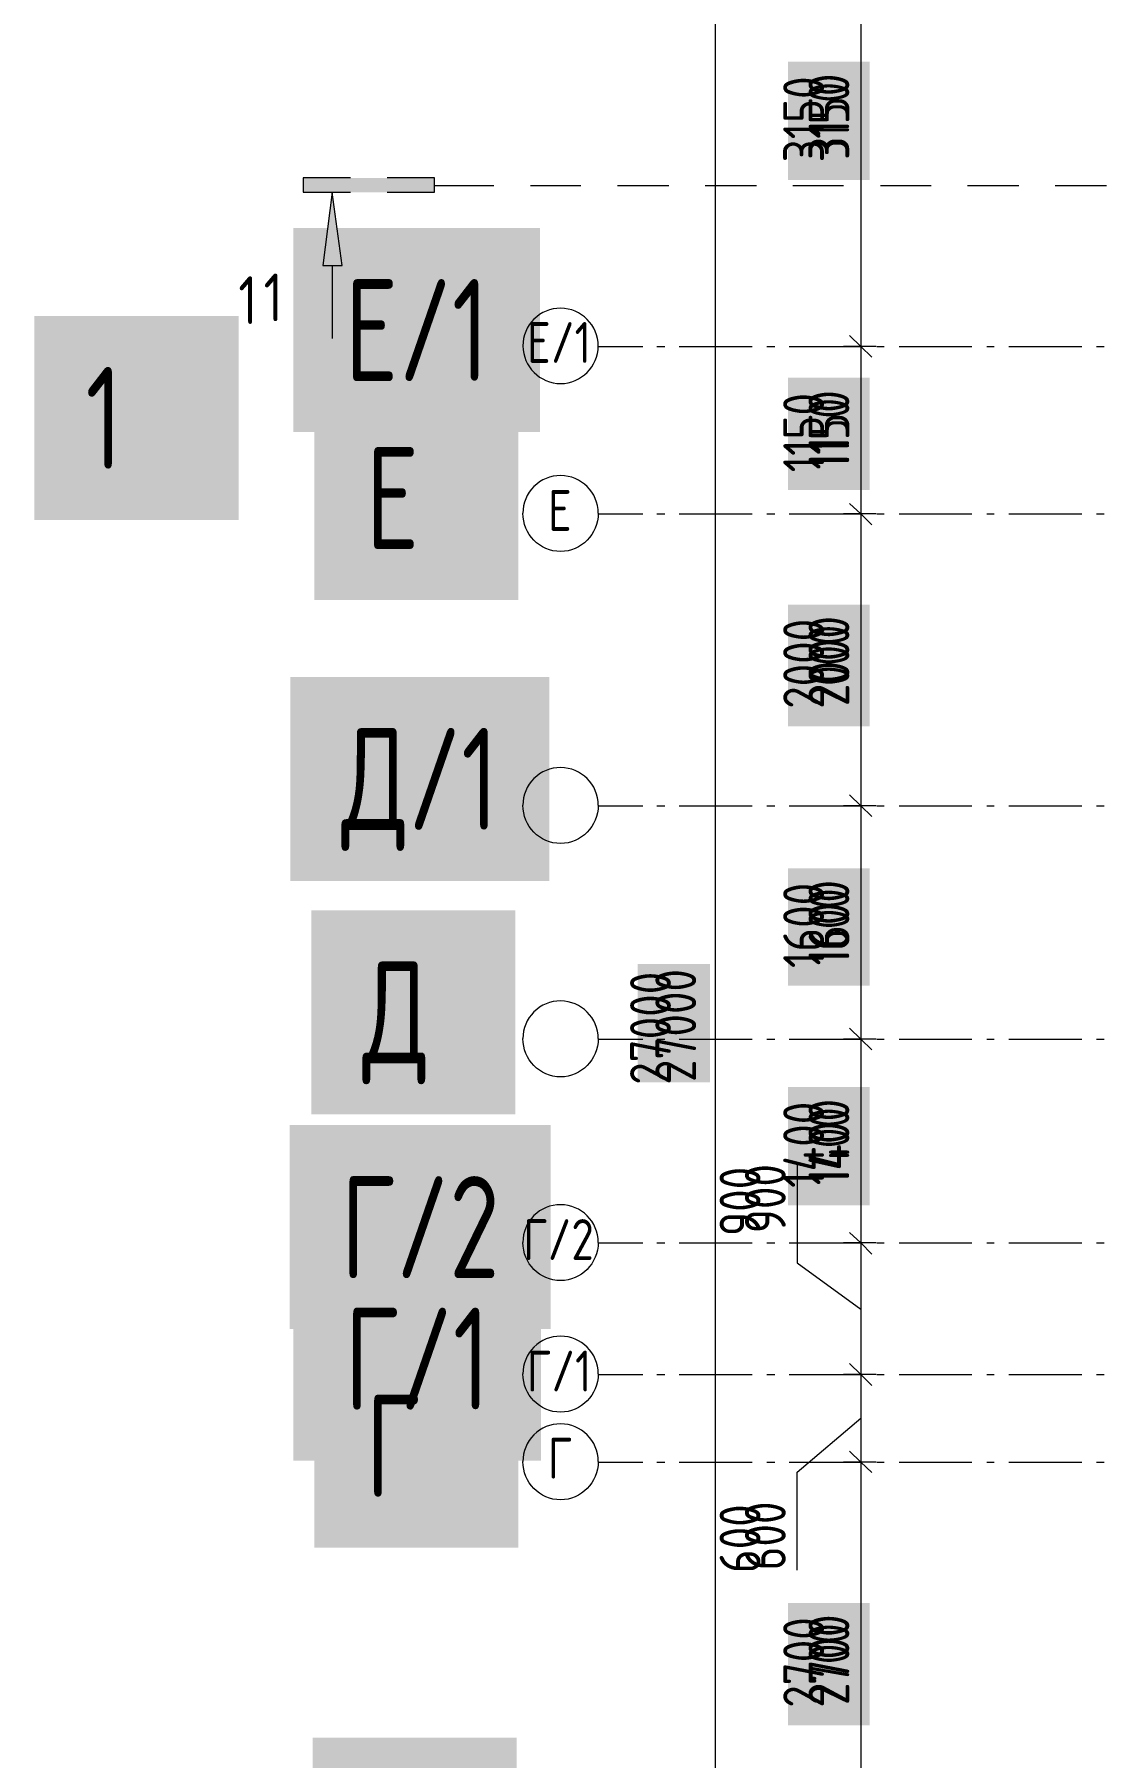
# Model space of a CAD drawing. Header units: millimetres. Extents: x -164500 to 426394, y -23753 to 102118.
# Drawn here: x -164500 to -157145, y 9043 to 20866 of the extents above; entities that cross this region are included whole.
import ezdxf

# ---------------------------------------------------------------- set-up
doc = ezdxf.new("R2010")
doc.units = ezdxf.units.MM
doc.layers.add('PDF _Геометрия', color=7, linetype='Continuous', true_color=0x1f1f1f)
doc.layers.add('PDF _Сплошная заливка', color=7, linetype='Continuous', true_color=0xffffff)
doc.layers.add('PDF _Текст', color=7, linetype='Continuous')
doc.styles.get("Standard").update_dxf_attribs({"font": 'ГОСТ тип А.ttf'})
doc.styles.add('СПДС', font='ГОСТ тип А.ttf', dxfattribs={"width": 0.9})
doc.linetypes.add('зигзаг', pattern='A,0.00254,-5.08,[131,ltypeshp.shx,S=5.08,R=0,X=-5.08,Y=0],-10.16,[131,ltypeshp.shx,S=5.08,R=180,X=5.08,Y=0],-5.08', length=20.32254)

msp = doc.modelspace()

# ---------------------------------------------------------------- hatches: boundary and pattern name
at = {"layer": 'PDF _Сплошная заливка', "linetype": 'зигзаг', "transparency": 33554559}
msp.add_hatch(color=7, dxfattribs=at).paths.add_polyline_path([(-162389.858, 19313.679), (-162394.095, 19313.679), (-162394.095, 19343.333), (-162398.331, 19343.333), (-162398.331, 19377.224), (-162402.568, 19377.224), (-162402.568, 19406.878), (-162406.804, 19406.878), (-162406.804, 19440.769), (-162411.04, 19440.769), (-162411.04, 19470.423), (-162415.277, 19470.423), (-162415.277, 19504.314), (-162419.513, 19504.314), (-162419.513, 19533.968), (-162423.749, 19533.968), (-162423.749, 19563.623), (-162427.986, 19563.623), (-162427.986, 19597.514), (-162432.222, 19597.514), (-162432.222, 19627.168), (-162436.458, 19627.168), (-162436.458, 19661.059), (-162440.695, 19661.059), (-162440.695, 19690.713), (-162444.931, 19690.713), (-162444.931, 19724.604), (-162449.167, 19724.604), (-162449.167, 19754.258), (-162453.404, 19754.258), (-162453.404, 19783.913), (-162457.64, 19783.913), (-162461.876, 19754.258), (-162516.949, 19313.679), (-162521.185, 19284.024), (-162389.858, 19279.788)])

# ---------------------------------------------------------------- linework, layer by layer
at = {"layer": 'PDF _Геометрия', "color": 7, "lineweight": 9}
for points in [[(-159831.107, 27701.639), (-159831.107, 445.005)], [(-158831.33, 27701.639), (-158831.33, 22728.171), (-158831.33, 21880.903), (-158831.33, 18724.827), (-158831.33, 17576.778), (-158831.33, 15572.987), (-158831.33, 13971.65), (-158831.33, 12573.656), (-158831.33, 11671.315), (-158831.33, 11069.754), (-158831.33, 8371.204), (-158831.33, 4164.515), (-158831.33, 445.005)], [(-162330.55, 19881.349), (-162656.748, 19881.349), (-162656.748, 19783.913), (-162330.55, 19783.913)], [(-162080.605, 19783.913), (-161754.407, 19783.913), (-161754.407, 19881.349), (-162080.605, 19881.349)], [(-162457.64, 19279.788), (-162457.64, 18779.899)], [(-160631.776, 18724.827), (-160326.759, 18724.827)], [(-160229.323, 18724.827), (-160174.251, 18724.827)], [(-160076.815, 18724.827), (-159576.926, 18724.827)], [(-159475.254, 18724.827), (-159420.182, 18724.827)], [(-159322.746, 18724.827), (-158822.857, 18724.827)], [(-158725.421, 18724.827), (-158831.33, 18724.827), (-158949.948, 18724.827)], [(-158721.185, 18724.827), (-158670.349, 18724.827)], [(-158568.677, 18724.827), (-158068.788, 18724.827)], [(-157967.116, 18724.827), (-157916.28, 18724.827)], [(-157814.608, 18724.827), (-157314.719, 18724.827)], [(-157213.047, 18724.827), (-157162.211, 18724.827)], [(-160631.776, 17576.778), (-160326.759, 17576.778)], [(-160229.323, 17576.778), (-160174.251, 17576.778)], [(-160076.815, 17576.778), (-159576.926, 17576.778)], [(-159475.254, 17576.778), (-159420.182, 17576.778)], [(-159322.746, 17576.778), (-158822.857, 17576.778)], [(-158725.421, 17576.778), (-158831.33, 17576.778), (-158949.948, 17576.778)], [(-158721.185, 17576.778), (-158670.349, 17576.778)], [(-158568.677, 17576.778), (-158068.788, 17576.778)], [(-157967.116, 17576.778), (-157916.28, 17576.778)], [(-157814.608, 17576.778), (-157314.719, 17576.778)], [(-157213.047, 17576.778), (-157162.211, 17576.778)], [(-160631.776, 15572.987), (-160326.759, 15572.987)], [(-160229.323, 15572.987), (-160174.251, 15572.987)], [(-160076.815, 15572.987), (-159576.926, 15572.987)], [(-159475.254, 15572.987), (-159420.182, 15572.987)], [(-159322.746, 15572.987), (-158822.857, 15572.987)], [(-158725.421, 15572.987), (-158831.33, 15572.987), (-158949.948, 15572.987)], [(-158721.185, 15572.987), (-158670.349, 15572.987)], [(-158568.677, 15572.987), (-158068.788, 15572.987)], [(-157967.116, 15572.987), (-157916.28, 15572.987)], [(-157814.608, 15572.987), (-157314.719, 15572.987)], [(-157213.047, 15572.987), (-157162.211, 15572.987)], [(-160631.776, 13971.65), (-160326.759, 13971.65)], [(-160229.323, 13971.65), (-160174.251, 13971.65)], [(-160076.815, 13971.65), (-159576.926, 13971.65)], [(-159475.254, 13971.65), (-159420.182, 13971.65)], [(-159322.746, 13971.65), (-158822.857, 13971.65)], [(-158725.421, 13971.65), (-158831.33, 13971.65), (-158949.948, 13971.65)], [(-158721.185, 13971.65), (-158670.349, 13971.65)], [(-158568.677, 13971.65), (-158068.788, 13971.65)], [(-157967.116, 13971.65), (-157916.28, 13971.65)], [(-157814.608, 13971.65), (-157314.719, 13971.65)], [(-157213.047, 13971.65), (-157162.211, 13971.65)], [(-159267.673, 13115.908), (-159267.673, 12438.093), (-158831.33, 12120.368)], [(-160631.776, 12573.656), (-160326.759, 12573.656)], [(-160229.323, 12573.656), (-160174.251, 12573.656)], [(-160076.815, 12573.656), (-159576.926, 12573.656)], [(-159475.254, 12573.656), (-159420.182, 12573.656)], [(-159322.746, 12573.656), (-158822.857, 12573.656)], [(-158725.421, 12573.656), (-158831.33, 12573.656), (-158949.948, 12573.656)], [(-158721.185, 12573.656), (-158670.349, 12573.656)], [(-158568.677, 12573.656), (-158068.788, 12573.656)], [(-157967.116, 12573.656), (-157916.28, 12573.656)], [(-157814.608, 12573.656), (-157314.719, 12573.656)], [(-157213.047, 12573.656), (-157162.211, 12573.656)], [(-160631.776, 11671.315), (-160326.759, 11671.315)], [(-160229.323, 11671.315), (-160174.251, 11671.315)], [(-160076.815, 11671.315), (-159576.926, 11671.315)], [(-159475.254, 11671.315), (-159420.182, 11671.315)], [(-159322.746, 11671.315), (-158822.857, 11671.315)], [(-158725.421, 11671.315), (-158831.33, 11671.315), (-158949.948, 11671.315)], [(-158721.185, 11671.315), (-158670.349, 11671.315)], [(-158568.677, 11671.315), (-158068.788, 11671.315)], [(-157967.116, 11671.315), (-157916.28, 11671.315)], [(-157814.608, 11671.315), (-157314.719, 11671.315)], [(-157213.047, 11671.315), (-157162.211, 11671.315)], [(-159267.673, 10328.394), (-159267.673, 11001.973), (-158831.33, 11370.535)], [(-160631.776, 11069.754), (-160326.759, 11069.754)], [(-160229.323, 11069.754), (-160174.251, 11069.754)], [(-160076.815, 11069.754), (-159576.926, 11069.754)], [(-159475.254, 11069.754), (-159420.182, 11069.754)], [(-159322.746, 11069.754), (-158822.857, 11069.754)], [(-158725.421, 11069.754), (-158831.33, 11069.754), (-158949.948, 11069.754)], [(-158721.185, 11069.754), (-158670.349, 11069.754)], [(-158568.677, 11069.754), (-158068.788, 11069.754)], [(-157967.116, 11069.754), (-157916.28, 11069.754)], [(-157814.608, 11069.754), (-157314.719, 11069.754)], [(-157213.047, 11069.754), (-157162.211, 11069.754)]]:
    msp.add_lwpolyline(points, dxfattribs=at)
msp.add_lwpolyline([(-162389.858, 19279.788), (-162457.64, 19783.913), (-162521.185, 19279.788)], close=True, dxfattribs=at)
at = {"layer": 'PDF _Геометрия', "color": 8, "lineweight": 9, "true_color": 0x808080}
for points in [[(-161754.407, 19830.513), (-161347.718, 19830.513)], [(-161097.774, 19830.513), (-160750.394, 19830.513)], [(-160500.449, 19830.513), (-160148.833, 19830.513)], [(-159898.889, 19830.513), (-159547.272, 19830.513)], [(-159297.328, 19830.513), (-158949.948, 19830.513)], [(-158695.767, 19830.513), (-158348.387, 19830.513)], [(-158098.443, 19830.513), (-157746.826, 19830.513)], [(-157496.882, 19830.513), (-157145.265, 19830.513)]]:
    msp.add_lwpolyline(points, dxfattribs=at)
at = {"layer": 'PDF _Геометрия', "color": 7, "lineweight": 9}
msp.add_lwpolyline([(-160890.193, 18987.48, 0.418032787), (-161148.61, 18729.063, 0.411898555), (-160890.193, 18470.646, 0.405737705), (-160631.776, 18729.063, 0.411898555)], format="xyb", close=True, dxfattribs=at)
at = {"layer": 'PDF _Геометрия', "color": 7, "lineweight": 18}
for points in [[(-158755.076, 18652.809), (-158831.33, 18724.827), (-158907.584, 18801.081)], [(-158755.076, 17500.524), (-158831.33, 17576.778), (-158907.584, 17648.796)], [(-158755.076, 15500.97), (-158831.33, 15572.987), (-158907.584, 15649.242)], [(-158755.076, 13899.632), (-158831.33, 13971.65), (-158907.584, 14047.904)], [(-158755.076, 12497.402), (-158831.33, 12573.656), (-158907.584, 12645.674)], [(-158755.076, 11595.061), (-158831.33, 11671.315), (-158907.584, 11747.569)], [(-158755.076, 10997.737), (-158831.33, 11069.754), (-158907.584, 11146.009)]]:
    msp.add_lwpolyline(points, dxfattribs=at)
at = {"layer": 'PDF _Геометрия', "color": 7, "lineweight": 9}
for points in [[(-160631.776, 17581.014, 0.411898555), (-160890.193, 17839.431, 0.418032787), (-161148.61, 17581.014)], [(-160631.776, 15577.224, 0.411898555), (-160890.193, 15835.641, 0.418032787), (-161148.61, 15577.224)], [(-160631.776, 13975.886, 0.411898555), (-160890.193, 14234.303, 0.418032787), (-161148.61, 13975.886)], [(-160631.776, 12577.893, 0.411898555), (-160890.193, 12836.31, 0.418032787), (-161148.61, 12577.893)], [(-160631.776, 11675.552, 0.411898555), (-160890.193, 11933.968, 0.418032787), (-161148.61, 11675.552)], [(-160631.776, 11073.991, 0.411898555), (-160890.193, 11332.408, 0.418032787), (-161148.61, 11073.991)]]:
    msp.add_lwpolyline(points, format="xyb", dxfattribs=at)
at = {"layer": 'PDF _Геометрия', "color": 7, "linetype": 'зигзаг', "lineweight": 9}
for points in [[(-160890.193, 17318.361), (-161034.229, 17318.361), (-161148.61, 17436.979), (-161148.61, 17581.014)], [(-160631.776, 17581.014), (-160631.776, 17436.979), (-160750.394, 17318.361), (-160890.193, 17318.361)], [(-160890.193, 15314.571), (-161034.229, 15314.571), (-161148.61, 15433.188), (-161148.61, 15577.224)], [(-160631.776, 15577.224), (-160631.776, 15433.188), (-160750.394, 15314.571), (-160890.193, 15314.571)], [(-160890.193, 13713.233), (-161034.229, 13713.233), (-161148.61, 13831.85), (-161148.61, 13975.886)], [(-160631.776, 13975.886), (-160631.776, 13831.85), (-160750.394, 13713.233), (-160890.193, 13713.233)], [(-160890.193, 12315.239), (-161034.229, 12315.239), (-161148.61, 12433.857), (-161148.61, 12577.893)], [(-160631.776, 12577.893), (-160631.776, 12433.857), (-160750.394, 12315.239), (-160890.193, 12315.239)], [(-160890.193, 11412.898), (-161034.229, 11412.898), (-161148.61, 11531.516), (-161148.61, 11675.552)], [(-160631.776, 11675.552), (-160631.776, 11531.516), (-160750.394, 11412.898), (-160890.193, 11412.898)], [(-160890.193, 10811.338), (-161034.229, 10811.338), (-161148.61, 10929.955), (-161148.61, 11073.991)], [(-160631.776, 11073.991), (-160631.776, 10929.955), (-160750.394, 10811.338), (-160890.193, 10811.338)]]:
    msp.add_open_spline(points, degree=3, dxfattribs=at)
at = {"layer": 'PDF _Сплошная заливка', "color": 7, "linetype": 'зигзаг', "lineweight": 9, "transparency": 33554559}
msp.add_solid([(-162656.748, 19881.349), (-162656.748, 19783.913), (-161754.407, 19881.349), (-161754.407, 19783.913)], dxfattribs=at)
at = {"layer": 'PDF _Сплошная заливка', "linetype": 'зигзаг', "lineweight": 9, "transparency": 33554559}
msp.add_solid([(-160360.65, 14488.484), (-160360.65, 13675.106), (-159864.998, 14488.484), (-159864.998, 13675.106)], dxfattribs=at)

# ---------------------------------------------------------------- texts
at = {"linetype": 'зигзаг', "char_height": 279.8266, "attachment_point": 4, "rotation": 90, "style": 'СПДС', "bg_fill": 1, "box_fill_scale": 1.5, "bg_fill_color": 7, "bg_fill_true_color": 16777215, "bg_fill_transparency": 0}
for s, insert in [('3150', (-159049.603, 20007.635)), ('1150', (-159049.603, 17880.894)), ('2000', (-159049.603, 16258.297)), ('1600', (-159049.603, 14478.953)), ('1400', (-159049.603, 12970.746)), ('2700', (-159049.603, 9403.669))]:
    msp.add_mtext(s, dxfattribs=dict(at, insert=insert))
at = {"linetype": 'зигзаг', "char_height": 700, "attachment_point": 4, "style": 'СПДС', "bg_fill": 1, "box_fill_scale": 1.5, "bg_fill_color": 7, "bg_fill_true_color": 16777215, "bg_fill_transparency": 0}
for s, insert in [('Е/1', (-162373.311, 18837.97)), ('1', (-164149.544, 18234.752)), ('Е', (-162229.269, 17685.637)), ('Д/1', (-162394.493, 15686.005)), ('Д', (-162250.452, 14084.602)), ('Г/2', (-162398.73, 12682.313)), ('Г/1', (-162373.311, 11779.937)), ('Г', (-162229.269, 11182.587)), ('В', (-162241.978, 8479.693))]:
    msp.add_mtext(s, dxfattribs=dict(at, insert=insert))
at = {"layer": 'PDF _Текст', "linetype": 'зигзаг', "char_height": 279.8266, "attachment_point": 4, "rotation": 90}
for s, insert in [('3150', (-159049.603, 20007.635)), ('3150', (-159223.045, 19988.483)), ('1150', (-159223.045, 17861.742)), ('1150', (-159049.603, 17880.894)), ('2000', (-159223.045, 16239.145)), ('2000', (-159049.603, 16258.297)), ('1600', (-159223.045, 14459.801)), ('1600', (-159049.603, 14478.953)), ('27000', (-160100.257, 13678.318)), ('27000', (-160273.699, 13659.166)), ('1400', (-159223.045, 12951.594)), ('1400', (-159049.603, 12970.746)), ('900', (-159659.405, 12621.202)), ('900', (-159485.964, 12640.354)), ('600', (-159659.405, 10308.057)), ('600', (-159485.964, 10327.209)), ('2700', (-159223.045, 9384.517)), ('2700', (-159049.603, 9403.669))]:
    msp.add_mtext(s, dxfattribs=dict(at, insert=insert))
at = {"layer": 'PDF _Текст', "linetype": 'зигзаг', "attachment_point": 4}
for s, insert, char_height in [('1', (-163100.674, 19042.806), 327.471), ('1', (-162927.232, 19061.958), 327.471), ('Е/1', (-161122.478, 18752.746), 280.5015), ('Е', (-160978.436, 17600.413), 280.501), ('Г/2', (-161147.897, 12597.089), 280.5015), ('Г/1', (-161122.478, 11694.712), 280.5015), ('Г', (-160978.436, 11097.363), 280.501)]:
    msp.add_mtext(s, dxfattribs=dict(at, insert=insert, char_height=char_height))

doc.saveas('drawing.dxf')
